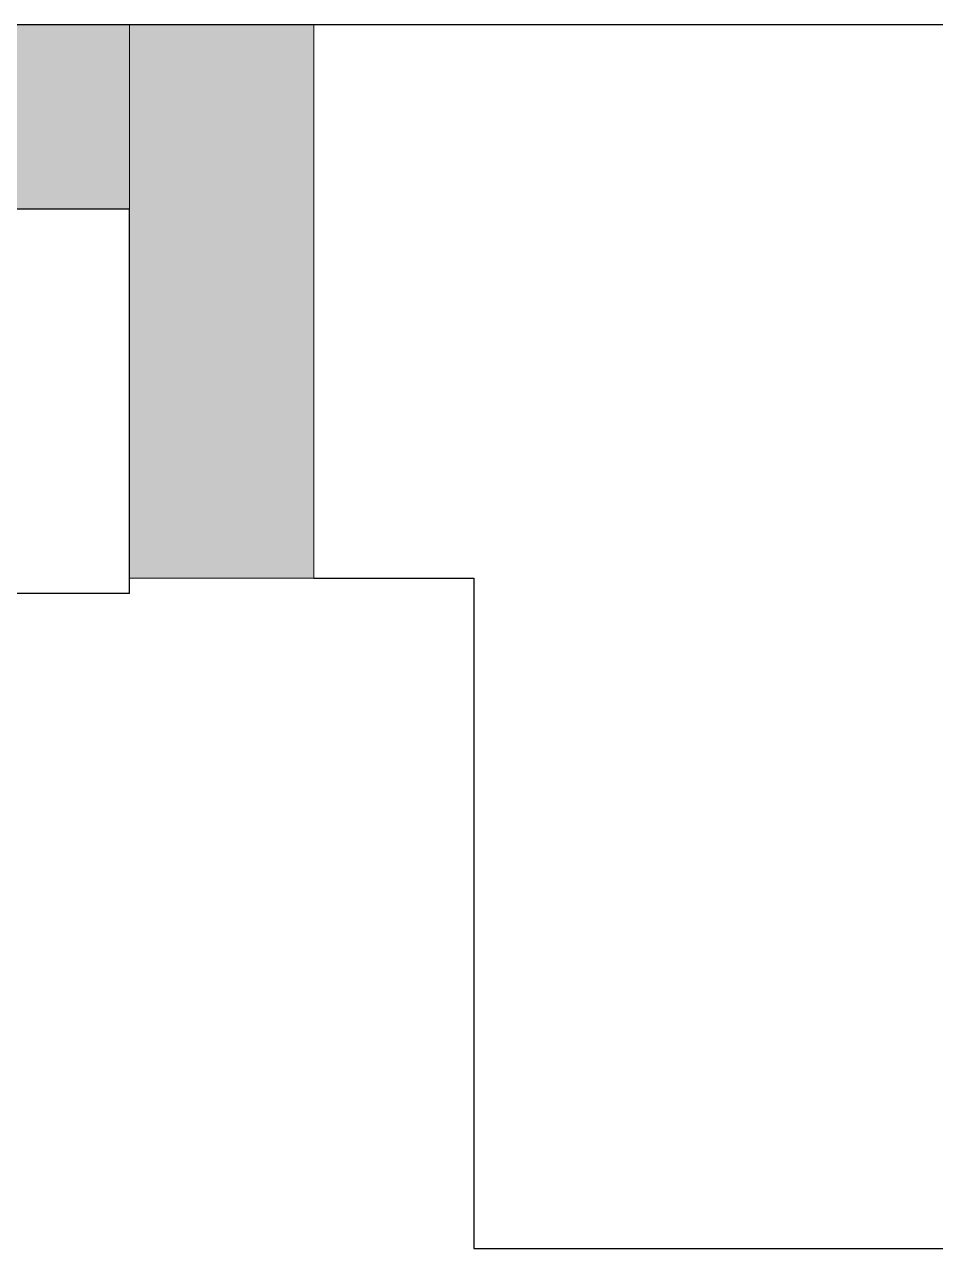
# Model space of a CAD drawing. Header units: millimetres. Extents: x 0 to 59350, y 0 to 29700.
# Drawn here: x 27167 to 27315.2, y 17914.7 to 18113.7 of the extents above; entities that cross this region are included whole.
import ezdxf

# ---------------------------------------------------------------- set-up
doc = ezdxf.new("R2010")
doc.units = ezdxf.units.MM
doc.linetypes.add('PUNKT2_S9', pattern=[1, 0, -1])
doc.layers.add('Standard', color=7, linetype='Continuous', lineweight=25)

msp = doc.modelspace()

# ---------------------------------------------------------------- hatches: boundary and pattern name
at = {"layer": 'Standard', "linetype": 'PUNKT2_S9', "lineweight": 18}
for points in [[(26996.6, 18083.72), (27184.1, 18083.72), (27184.1, 18113.72), (26996.6, 18113.72)], [(27184.1, 18113.72), (27184.1, 18023.72), (27214.1, 18023.72), (27214.1, 18113.72)]]:
    msp.add_hatch(color=9, dxfattribs=at).paths.add_polyline_path(points)

# ---------------------------------------------------------------- linework, layer by layer
at = {"layer": 'Standard', "color": 7, "linetype": 'Continuous', "lineweight": -3}
for p, q in [((26996.6, 18113.72), (27469.1, 18113.72)), ((27214.1, 18023.72), (27240.1, 18023.72)), ((27240.1, 18023.72), (27240.1, 17914.72)), ((27240.1, 17914.72), (27753.1, 17914.72))]:
    msp.add_line(p, q, dxfattribs=at)
at = {"layer": 'Standard', "color": 253, "linetype": 'Continuous', "lineweight": 18}
for p, q in [((27184.1, 18113.72), (26996.6, 18113.72)), ((27184.1, 18113.72), (27184.1, 18083.72)), ((27214.1, 18113.72), (27184.1, 18113.72)), ((27184.1, 18083.72), (27184.1, 18113.72)), ((27214.1, 18023.72), (27214.1, 18113.72)), ((26996.6, 18083.72), (27184.1, 18083.72)), ((27184.1, 18083.72), (27184.1, 18023.72)), ((27214.1, 18023.72), (27184.1, 18023.72))]:
    msp.add_line(p, q, dxfattribs=at)
at = {"layer": 'Standard', "color": 51, "linetype": 'Continuous', "lineweight": -3}
for p, q in [((27184.1, 18083.72), (27159.1, 18083.72)), ((27184.1, 18023.72), (27184.1, 18083.72)), ((27184.1, 18021.22), (27184.1, 18023.72)), ((27184.1, 18021.22), (27165.1, 18021.22))]:
    msp.add_line(p, q, dxfattribs=at)

doc.saveas('drawing.dxf')
